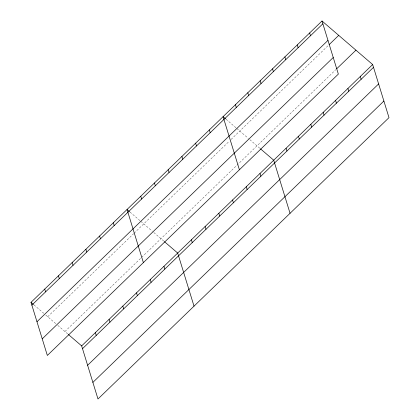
<?xml version="1.0" encoding="UTF-8"?>
<svg xmlns="http://www.w3.org/2000/svg" width="420" height="420" viewBox="0 0 420 420"><rect width="100%" height="100%" fill="white"/><g stroke="black" fill="none" stroke-linecap="round" stroke-linejoin="round"><path stroke-width="0.32" stroke-dasharray="2.1 1.58" d="M47.723 316.722L133.691 233.604M134.148 233.163L229.268 141.199M231.095 139.429L328.645 45.113M64.937 331.527L335.79 69.662M226.018 119.196L236.345 128.074M236.833 128.494L248.393 138.432M249.827 139.666L259.954 148.37M129.99 212.042L140.311 220.92M140.805 221.34L152.36 231.278M153.793 232.512L163.921 241.216M33.957 304.889L43.79 313.341M45.754 315.031L56.327 324.125M57.766 325.358L67.888 334.063"/><path stroke-width="0.63" d="M322.014 21L338.347 74.104L47.345 355.457L31.007 302.353L322.014 21L372.656 64.543L388.994 117.642L97.986 399L81.653 345.896L68.381 334.488M31.862 305.135L322.87 23.782M36.971 321.741L327.978 40.388M329.107 44.667L338.725 35.369M42.236 338.851L333.239 57.498M336.704 68.775L355.945 50.174M81.653 345.896L372.656 64.543M82.509 348.679L373.511 67.326M87.617 365.284L378.62 83.932M92.878 382.394L383.885 101.042M225.53 118.776L223.072 116.66L239.405 169.764M260.442 148.796L273.714 160.204L290.052 213.308M129.496 211.622L127.04 209.507L143.378 262.61M164.409 241.642L177.681 253.05L194.019 306.154M31.007 302.353L33.464 304.469M360.286 76.503L361.142 79.28M347.923 88.457L348.779 91.24M335.554 100.417L336.409 103.199M309.645 32.959L310.501 35.742M323.185 112.371L324.041 115.154M297.276 44.914L298.132 47.696M310.816 124.331L311.671 127.113M284.907 56.873L285.763 59.656M298.452 136.29L299.308 139.072M272.543 68.833L273.399 71.615M286.083 148.244L286.939 151.027M260.174 80.787L261.03 83.57M247.805 92.746L248.661 95.529M259.996 173.465L260.852 176.248M235.436 104.701L236.292 107.483M246.278 186.732L247.133 189.515M232.559 199.994L233.415 202.776M209.354 129.927L210.21 132.71M218.841 213.26L219.697 216.043M195.631 143.189L196.487 145.971M205.123 226.522L205.978 229.304M181.912 156.45L182.768 159.233M191.405 239.789L192.26 242.571M168.194 169.717L169.05 172.499M154.476 182.978L155.332 185.761M163.963 266.317L164.819 269.099M140.758 196.245L141.614 199.028M150.245 279.578L151.1 282.361M136.526 292.845L137.382 295.627M113.321 222.773L114.177 225.556M122.808 306.106L123.664 308.889M99.603 236.035L100.459 238.817M109.09 319.368L109.945 322.151M85.885 249.302L86.74 252.084M95.371 332.635L96.227 335.417M72.167 262.563L73.022 265.346M58.443 275.83L59.299 278.612M44.725 289.091L45.581 291.874"/></g></svg>
